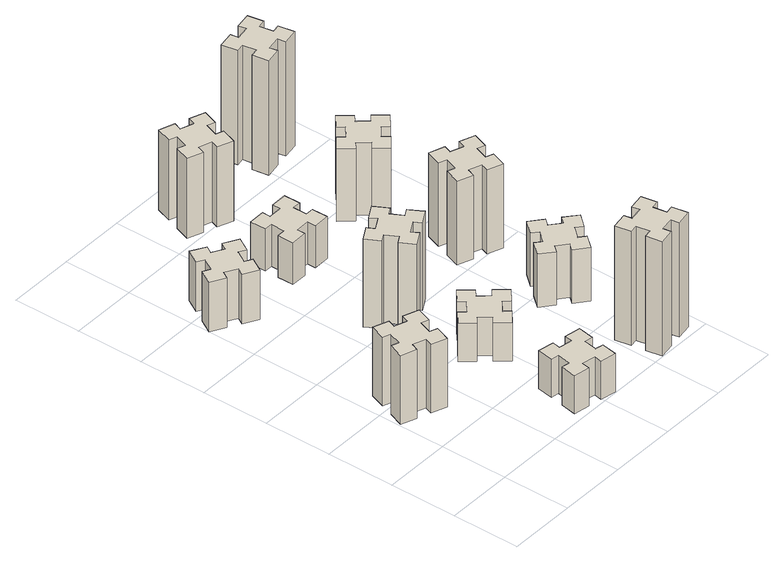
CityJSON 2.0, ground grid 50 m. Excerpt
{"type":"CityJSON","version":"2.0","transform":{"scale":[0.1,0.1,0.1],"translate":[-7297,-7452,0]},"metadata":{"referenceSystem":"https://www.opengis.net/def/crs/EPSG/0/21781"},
"CityObjects":{
"building1":{"type":"Building","attributes":{"class":"1000","function":"1000","usage":"1000","yearOfConstruction":2016,"roofType":"1000","measuredHeight":54,"storeysAboveGround":30,"storeysBelowGround":0},"geometry":[{"type":"Solid","lod":"1","boundaries":[[[[0,1,2,3,4,5,6,7,8,9,10,11,12,13,14,15,16,17,18,19]],[[17,16,20,21]],[[16,15,22,20]],[[15,14,23,22]],[[14,13,24,23]],[[13,12,25,24]],[[12,11,26,25]],[[11,10,27,26]],[[10,9,28,27]],[[9,8,29,28]],[[8,7,30,29]],[[7,6,31,30]],[[6,5,32,31]],[[5,4,33,32]],[[4,3,34,33]],[[3,2,35,34]],[[2,1,36,35]],[[1,0,37,36]],[[0,19,38,37]],[[19,18,39,38]],[[18,17,21,39]],[[24,25,26,27,28,29,30,31,32,33,34,35,36,37,38,39,21,20,22,23]]]]}]},
"building2":{"type":"Building","attributes":{"class":"1000","function":"1000","usage":"1000","yearOfConstruction":2016,"roofType":"1000","measuredHeight":39,"storeysAboveGround":30,"storeysBelowGround":0},"geometry":[{"type":"Solid","lod":"1","boundaries":[[[[40,41,42,43,44,45,46,47,48,49,50,51,52,53,54,55,56,57,58,59]],[[57,56,60,61]],[[56,55,62,60]],[[55,54,63,62]],[[54,53,64,63]],[[53,52,65,64]],[[52,51,66,65]],[[51,50,67,66]],[[50,49,68,67]],[[49,48,69,68]],[[48,47,70,69]],[[47,46,71,70]],[[46,45,72,71]],[[45,44,73,72]],[[44,43,74,73]],[[43,42,75,74]],[[42,41,76,75]],[[41,40,77,76]],[[40,59,78,77]],[[59,58,79,78]],[[58,57,61,79]],[[64,65,66,67,68,69,70,71,72,73,74,75,76,77,78,79,61,60,62,63]]]]}]},
"building3":{"type":"Building","attributes":{"class":"1000","function":"1000","usage":"1000","yearOfConstruction":2016,"roofType":"1000","measuredHeight":30,"storeysAboveGround":30,"storeysBelowGround":0},"geometry":[{"type":"Solid","lod":"1","boundaries":[[[[80,81,82,83,84,85,86,87,88,89,90,91,92,93,94,95,96,97,98,99]],[[97,96,100,101]],[[96,95,102,100]],[[95,94,103,102]],[[94,93,104,103]],[[93,92,105,104]],[[92,91,106,105]],[[91,90,107,106]],[[90,89,108,107]],[[89,88,109,108]],[[88,87,110,109]],[[87,86,111,110]],[[86,85,112,111]],[[85,84,113,112]],[[84,83,114,113]],[[83,82,115,114]],[[82,81,116,115]],[[81,80,117,116]],[[80,99,118,117]],[[99,98,119,118]],[[98,97,101,119]],[[104,105,106,107,108,109,110,111,112,113,114,115,116,117,118,119,101,100,102,103]]]]}]},
"building4":{"type":"Building","attributes":{"class":"1000","function":"1000","usage":"1000","yearOfConstruction":2016,"roofType":"1000","measuredHeight":30,"storeysAboveGround":30,"storeysBelowGround":0},"geometry":[{"type":"Solid","lod":"1","boundaries":[[[[120,121,122,123,124,125,126,127,128,129,130,131,132,133,134,135,136,137,138,139]],[[137,136,140,141]],[[136,135,142,140]],[[135,134,143,142]],[[134,133,144,143]],[[133,132,145,144]],[[132,131,146,145]],[[131,130,147,146]],[[130,129,148,147]],[[129,128,149,148]],[[128,127,150,149]],[[127,126,151,150]],[[126,125,152,151]],[[125,124,153,152]],[[124,123,154,153]],[[123,122,155,154]],[[122,121,156,155]],[[121,120,157,156]],[[120,139,158,157]],[[139,138,159,158]],[[138,137,141,159]],[[144,145,146,147,148,149,150,151,152,153,154,155,156,157,158,159,141,140,142,143]]]]}]},
"building5":{"type":"Building","attributes":{"class":"1000","function":"1000","usage":"1000","yearOfConstruction":2016,"roofType":"1000","measuredHeight":69,"storeysAboveGround":30,"storeysBelowGround":0},"geometry":[{"type":"Solid","lod":"1","boundaries":[[[[160,161,162,163,164,165,166,167,168,169,170,171,172,173,174,175,176,177,178,179]],[[177,176,180,181]],[[176,175,182,180]],[[175,174,183,182]],[[174,173,184,183]],[[173,172,185,184]],[[172,171,186,185]],[[171,170,187,186]],[[170,169,188,187]],[[169,168,189,188]],[[168,167,190,189]],[[167,166,191,190]],[[166,165,192,191]],[[165,164,193,192]],[[164,163,194,193]],[[163,162,195,194]],[[162,161,196,195]],[[161,160,197,196]],[[160,179,198,197]],[[179,178,199,198]],[[178,177,181,199]],[[184,185,186,187,188,189,190,191,192,193,194,195,196,197,198,199,181,180,182,183]]]]}]},
"building6":{"type":"Building","attributes":{"class":"1000","function":"1000","usage":"1000","yearOfConstruction":2016,"roofType":"1000","measuredHeight":33,"storeysAboveGround":30,"storeysBelowGround":0},"geometry":[{"type":"Solid","lod":"1","boundaries":[[[[200,201,202,203,204,205,206,207,208,209,210,211,212,213,214,215,216,217,218,219]],[[217,216,220,221]],[[216,215,222,220]],[[215,214,223,222]],[[214,213,224,223]],[[213,212,225,224]],[[212,211,226,225]],[[211,210,227,226]],[[210,209,228,227]],[[209,208,229,228]],[[208,207,230,229]],[[207,206,231,230]],[[206,205,232,231]],[[205,204,233,232]],[[204,203,234,233]],[[203,202,235,234]],[[202,201,236,235]],[[201,200,237,236]],[[200,219,238,237]],[[219,218,239,238]],[[218,217,221,239]],[[224,225,226,227,228,229,230,231,232,233,234,235,236,237,238,239,221,220,222,223]]]]}]},
"building7":{"type":"Building","attributes":{"class":"1000","function":"1000","usage":"1000","yearOfConstruction":2016,"roofType":"1000","measuredHeight":90,"storeysAboveGround":30,"storeysBelowGround":0},"geometry":[{"type":"Solid","lod":"1","boundaries":[[[[240,241,242,243,244,245,246,247,248,249,250,251,252,253,254,255,256,257,258,259]],[[257,256,260,261]],[[256,255,262,260]],[[255,254,263,262]],[[254,253,264,263]],[[253,252,265,264]],[[252,251,266,265]],[[251,250,267,266]],[[250,249,268,267]],[[249,248,269,268]],[[248,247,270,269]],[[247,246,271,270]],[[246,245,272,271]],[[245,244,273,272]],[[244,243,274,273]],[[243,242,275,274]],[[242,241,276,275]],[[241,240,277,276]],[[240,259,278,277]],[[259,258,279,278]],[[258,257,261,279]],[[264,265,266,267,268,269,270,271,272,273,274,275,276,277,278,279,261,260,262,263]]]]}]},
"building8":{"type":"Building","attributes":{"class":"1000","function":"1000","usage":"1000","yearOfConstruction":2016,"roofType":"1000","measuredHeight":63,"storeysAboveGround":30,"storeysBelowGround":0},"geometry":[{"type":"Solid","lod":"1","boundaries":[[[[280,281,282,283,284,285,286,287,288,289,290,291,292,293,294,295,296,297,298,299]],[[297,296,300,301]],[[296,295,302,300]],[[295,294,303,302]],[[294,293,304,303]],[[293,292,305,304]],[[292,291,306,305]],[[291,290,307,306]],[[290,289,308,307]],[[289,288,309,308]],[[288,287,310,309]],[[287,286,311,310]],[[286,285,312,311]],[[285,284,313,312]],[[284,283,314,313]],[[283,282,315,314]],[[282,281,316,315]],[[281,280,317,316]],[[280,299,318,317]],[[299,298,319,318]],[[298,297,301,319]],[[304,305,306,307,308,309,310,311,312,313,314,315,316,317,318,319,301,300,302,303]]]]}]},
"building9":{"type":"Building","attributes":{"class":"1000","function":"1000","usage":"1000","yearOfConstruction":2016,"roofType":"1000","measuredHeight":42,"storeysAboveGround":30,"storeysBelowGround":0},"geometry":[{"type":"Solid","lod":"1","boundaries":[[[[320,321,322,323,324,325,326,327,328,329,330,331,332,333,334,335,336,337,338,339]],[[337,336,340,341]],[[336,335,342,340]],[[335,334,343,342]],[[334,333,344,343]],[[333,332,345,344]],[[332,331,346,345]],[[331,330,347,346]],[[330,329,348,347]],[[329,328,349,348]],[[328,327,350,349]],[[327,326,351,350]],[[326,325,352,351]],[[325,324,353,352]],[[324,323,354,353]],[[323,322,355,354]],[[322,321,356,355]],[[321,320,357,356]],[[320,339,358,357]],[[339,338,359,358]],[[338,337,341,359]],[[344,345,346,347,348,349,350,351,352,353,354,355,356,357,358,359,341,340,342,343]]]]}]},
"building10":{"type":"Building","attributes":{"class":"1000","function":"1000","usage":"1000","yearOfConstruction":2016,"roofType":"1000","measuredHeight":66,"storeysAboveGround":30,"storeysBelowGround":0},"geometry":[{"type":"Solid","lod":"1","boundaries":[[[[360,361,362,363,364,365,366,367,368,369,370,371,372,373,374,375,376,377,378,379]],[[377,376,380,381]],[[376,375,382,380]],[[375,374,383,382]],[[374,373,384,383]],[[373,372,385,384]],[[372,371,386,385]],[[371,370,387,386]],[[370,369,388,387]],[[369,368,389,388]],[[368,367,390,389]],[[367,366,391,390]],[[366,365,392,391]],[[365,364,393,392]],[[364,363,394,393]],[[363,362,395,394]],[[362,361,396,395]],[[361,360,397,396]],[[360,379,398,397]],[[379,378,399,398]],[[378,377,381,399]],[[384,385,386,387,388,389,390,391,392,393,394,395,396,397,398,399,381,380,382,383]]]]}]},
"building11":{"type":"Building","attributes":{"class":"1000","function":"1000","usage":"1000","yearOfConstruction":2016,"roofType":"1000","measuredHeight":57,"storeysAboveGround":30,"storeysBelowGround":0},"geometry":[{"type":"Solid","lod":"1","boundaries":[[[[400,401,402,403,404,405,406,407,408,409,410,411,412,413,414,415,416,417,418,419]],[[417,416,420,421]],[[416,415,422,420]],[[415,414,423,422]],[[414,413,424,423]],[[413,412,425,424]],[[412,411,426,425]],[[411,410,427,426]],[[410,409,428,427]],[[409,408,429,428]],[[408,407,430,429]],[[407,406,431,430]],[[406,405,432,431]],[[405,404,433,432]],[[404,403,434,433]],[[403,402,435,434]],[[402,401,436,435]],[[401,400,437,436]],[[400,419,438,437]],[[419,418,439,438]],[[418,417,421,439]],[[424,425,426,427,428,429,430,431,432,433,434,435,436,437,438,439,421,420,422,423]]]]}]},
"building12":{"type":"Building","attributes":{"class":"1000","function":"1000","usage":"1000","yearOfConstruction":2016,"roofType":"1000","measuredHeight":90,"storeysAboveGround":30,"storeysBelowGround":0},"geometry":[{"type":"Solid","lod":"1","boundaries":[[[[440,441,442,443,444,445,446,447,448,449,450,451,452,453,454,455,456,457,458,459]],[[457,456,460,461]],[[456,455,462,460]],[[455,454,463,462]],[[454,453,464,463]],[[453,452,465,464]],[[452,451,466,465]],[[451,450,467,466]],[[450,449,468,467]],[[449,448,469,468]],[[448,447,470,469]],[[447,446,471,470]],[[446,445,472,471]],[[445,444,473,472]],[[444,443,474,473]],[[443,442,475,474]],[[442,441,476,475]],[[441,440,477,476]],[[440,459,478,477]],[[459,458,479,478]],[[458,457,461,479]],[[464,465,466,467,468,469,470,471,472,473,474,475,476,477,478,479,461,460,462,463]]]]}]}
},
"vertices":[
[149,1030,0],[115,936,0],[59,957,0],[17,844,0],[130,803,0],[151,859,0],[245,825,0],[224,769,0],[337,727,0],[378,840,0],[322,861,0],[356,955,0],[412,934,0],[453,1047,0],[340,1088,0],[320,1032,0],[226,1066,0],[247,1122,0],[134,1163,0],[93,1050,0],[226,1066,540],[247,1122,540],[320,1032,540],[340,1088,540],[453,1047,540],[412,934,540],[356,955,540],[322,861,540],[378,840,540],[337,727,540],[224,769,540],[245,825,540],[151,859,540],[130,803,540],[17,844,540],[59,957,540],[115,936,540],[149,1030,540],[93,1050,540],[134,1163,540],
[306,2327,0],[356,2414,0],[408,2384,0],[468,2488,0],[364,2548,0],[334,2496,0],[247,2546,0],[277,2598,0],[173,2658,0],[113,2554,0],[165,2524,0],[115,2437,0],[63,2467,0],[3,2363,0],[107,2303,0],[137,2355,0],[224,2305,0],[194,2253,0],[298,2193,0],[358,2297,0],[224,2305,390],[194,2253,390],[137,2355,390],[107,2303,390],[3,2363,390],[63,2467,390],[115,2437,390],[165,2524,390],[113,2554,390],[173,2658,390],[277,2598,390],[247,2546,390],[334,2496,390],[364,2548,390],[468,2488,390],[408,2384,390],[356,2414,390],[306,2327,390],[358,2297,390],[298,2193,390],
[876,274,0],[858,175,0],[799,186,0],[778,67,0],[897,47,0],[907,106,0],[1005,88,0],[995,29,0],[1113,8,0],[1134,127,0],[1075,137,0],[1092,235,0],[1151,225,0],[1172,343,0],[1054,364,0],[1044,305,0],[945,322,0],[956,381,0],[837,402,0],[817,284,0],[945,322,300],[956,381,300],[1044,305,300],[1054,364,300],[1172,343,300],[1151,225,300],[1092,235,300],[1075,137,300],[1134,127,300],[1113,8,300],[995,29,300],[1005,88,300],[907,106,300],[897,47,300],[778,67,300],[799,186,300],[858,175,300],[876,274,300],[817,284,300],[837,402,300],
[1008,829,0],[1084,893,0],[1123,847,0],[1215,924,0],[1138,1016,0],[1092,978,0],[1027,1054,0],[1073,1093,0],[996,1185,0],[904,1108,0],[943,1062,0],[866,997,0],[828,1043,0],[736,966,0],[813,874,0],[859,913,0],[923,836,0],[877,798,0],[954,706,0],[1046,783,0],[923,836,300],[877,798,300],[859,913,300],[813,874,300],[736,966,300],[828,1043,300],[866,997,300],[943,1062,300],[904,1108,300],[996,1185,300],[1073,1093,300],[1027,1054,300],[1092,978,300],[1138,1016,300],[1215,924,300],[1123,847,300],[1084,893,300],[1008,829,300],[1046,783,300],[954,706,300],
[755,1574,0],[805,1487,0],[753,1457,0],[813,1353,0],[917,1413,0],[887,1465,0],[974,1515,0],[1004,1463,0],[1108,1523,0],[1048,1627,0],[996,1597,0],[946,1684,0],[998,1714,0],[938,1818,0],[834,1758,0],[864,1706,0],[777,1656,0],[747,1708,0],[643,1648,0],[703,1544,0],[777,1656,690],[747,1708,690],[864,1706,690],[834,1758,690],[938,1818,690],[998,1714,690],[946,1684,690],[996,1597,690],[1048,1627,690],[1108,1523,690],[1004,1463,690],[974,1515,690],[887,1465,690],[917,1413,690],[813,1353,690],[753,1457,690],[805,1487,690],[755,1574,690],[703,1544,690],[643,1648,690],
[985,2375,0],[985,2475,0],[1045,2475,0],[1045,2595,0],[925,2595,0],[925,2535,0],[825,2535,0],[825,2595,0],[705,2595,0],[705,2475,0],[765,2475,0],[765,2375,0],[705,2375,0],[705,2255,0],[825,2255,0],[825,2315,0],[925,2315,0],[925,2255,0],[1045,2255,0],[1045,2375,0],[925,2315,330],[925,2255,330],[825,2315,330],[825,2255,330],[705,2255,330],[705,2375,330],[765,2375,330],[765,2475,330],[705,2475,330],[705,2595,330],[825,2595,330],[825,2535,330],[925,2535,330],[925,2595,330],[1045,2595,330],[1045,2475,330],[985,2475,330],[985,2375,330],[1045,2375,330],[1045,2255,330],
[1745,322,0],[1647,305,0],[1637,364,0],[1518,343,0],[1539,225,0],[1598,235,0],[1616,137,0],[1557,127,0],[1577,8,0],[1696,29,0],[1685,88,0],[1784,106,0],[1794,47,0],[1912,67,0],[1891,186,0],[1832,175,0],[1815,274,0],[1874,284,0],[1853,402,0],[1735,381,0],[1815,274,900],[1874,284,900],[1832,175,900],[1891,186,900],[1912,67,900],[1794,47,900],[1784,106,900],[1685,88,900],[1696,29,900],[1577,8,900],[1557,127,900],[1616,137,900],[1598,235,900],[1539,225,900],[1518,343,900],[1637,364,900],[1647,305,900],[1745,322,900],[1735,381,900],[1853,402,900],
[962,3081,0],[996,3175,0],[1052,3154,0],[1093,3267,0],[980,3308,0],[960,3252,0],[866,3286,0],[887,3342,0],[774,3383,0],[733,3270,0],[789,3250,0],[755,3156,0],[699,3177,0],[657,3064,0],[770,3023,0],[791,3079,0],[885,3045,0],[864,2989,0],[977,2947,0],[1018,3060,0],[885,3045,630],[864,2989,630],[791,3079,630],[770,3023,630],[657,3064,630],[699,3177,630],[755,3156,630],[789,3250,630],[733,3270,630],[774,3383,630],[887,3342,630],[866,3286,630],[960,3252,630],[980,3308,630],[1093,3267,630],[1052,3154,630],[996,3175,630],[962,3081,630],[1018,3060,630],[977,2947,630],
[1824,997,0],[1748,1062,0],[1786,1108,0],[1694,1185,0],[1617,1093,0],[1663,1054,0],[1599,978,0],[1553,1016,0],[1476,924,0],[1568,847,0],[1606,893,0],[1683,829,0],[1644,783,0],[1736,706,0],[1813,798,0],[1767,836,0],[1832,913,0],[1878,874,0],[1955,966,0],[1863,1043,0],[1832,913,420],[1878,874,420],[1767,836,420],[1813,798,420],[1736,706,420],[1644,783,420],[1683,829,420],[1606,893,420],[1568,847,420],[1476,924,420],[1553,1016,420],[1599,978,420],[1663,1054,420],[1617,1093,420],[1694,1185,420],[1786,1108,420],[1748,1062,420],[1824,997,420],[1863,1043,420],[1955,966,420],
[1800,1772,0],[1706,1806,0],[1727,1862,0],[1614,1903,0],[1573,1790,0],[1629,1770,0],[1595,1676,0],[1539,1697,0],[1497,1584,0],[1610,1543,0],[1631,1599,0],[1725,1565,0],[1704,1509,0],[1817,1467,0],[1858,1580,0],[1802,1601,0],[1836,1695,0],[1892,1674,0],[1933,1787,0],[1820,1828,0],[1836,1695,660],[1892,1674,660],[1802,1601,660],[1858,1580,660],[1817,1467,660],[1704,1509,660],[1725,1565,660],[1631,1599,660],[1610,1543,660],[1497,1584,660],[1539,1697,660],[1595,1676,660],[1629,1770,660],[1573,1790,660],[1614,1903,660],[1727,1862,660],[1706,1806,660],[1800,1772,660],[1820,1828,660],[1933,1787,660],
[1499,2393,0],[1563,2316,0],[1517,2278,0],[1594,2186,0],[1686,2263,0],[1648,2309,0],[1724,2373,0],[1763,2327,0],[1855,2404,0],[1778,2496,0],[1732,2458,0],[1667,2534,0],[1713,2573,0],[1636,2665,0],[1544,2588,0],[1583,2542,0],[1506,2477,0],[1468,2523,0],[1376,2446,0],[1453,2354,0],[1506,2477,570],[1468,2523,570],[1583,2542,570],[1544,2588,570],[1636,2665,570],[1713,2573,570],[1667,2534,570],[1732,2458,570],[1778,2496,570],[1855,2404,570],[1763,2327,570],[1724,2373,570],[1648,2309,570],[1686,2263,570],[1594,2186,570],[1517,2278,570],[1563,2316,570],[1499,2393,570],[1453,2354,570],[1376,2446,570],
[1498,3295,0],[1516,3197,0],[1457,3187,0],[1477,3068,0],[1596,3089,0],[1585,3148,0],[1684,3166,0],[1694,3107,0],[1812,3127,0],[1791,3246,0],[1732,3235,0],[1715,3334,0],[1774,3344,0],[1753,3462,0],[1635,3441,0],[1645,3382,0],[1547,3365,0],[1537,3424,0],[1418,3403,0],[1439,3285,0],[1547,3365,900],[1537,3424,900],[1645,3382,900],[1635,3441,900],[1753,3462,900],[1774,3344,900],[1715,3334,900],[1732,3235,900],[1791,3246,900],[1812,3127,900],[1694,3107,900],[1684,3166,900],[1585,3148,900],[1596,3089,900],[1477,3068,900],[1457,3187,900],[1516,3197,900],[1498,3295,900],[1439,3285,900],[1418,3403,900]
]}
